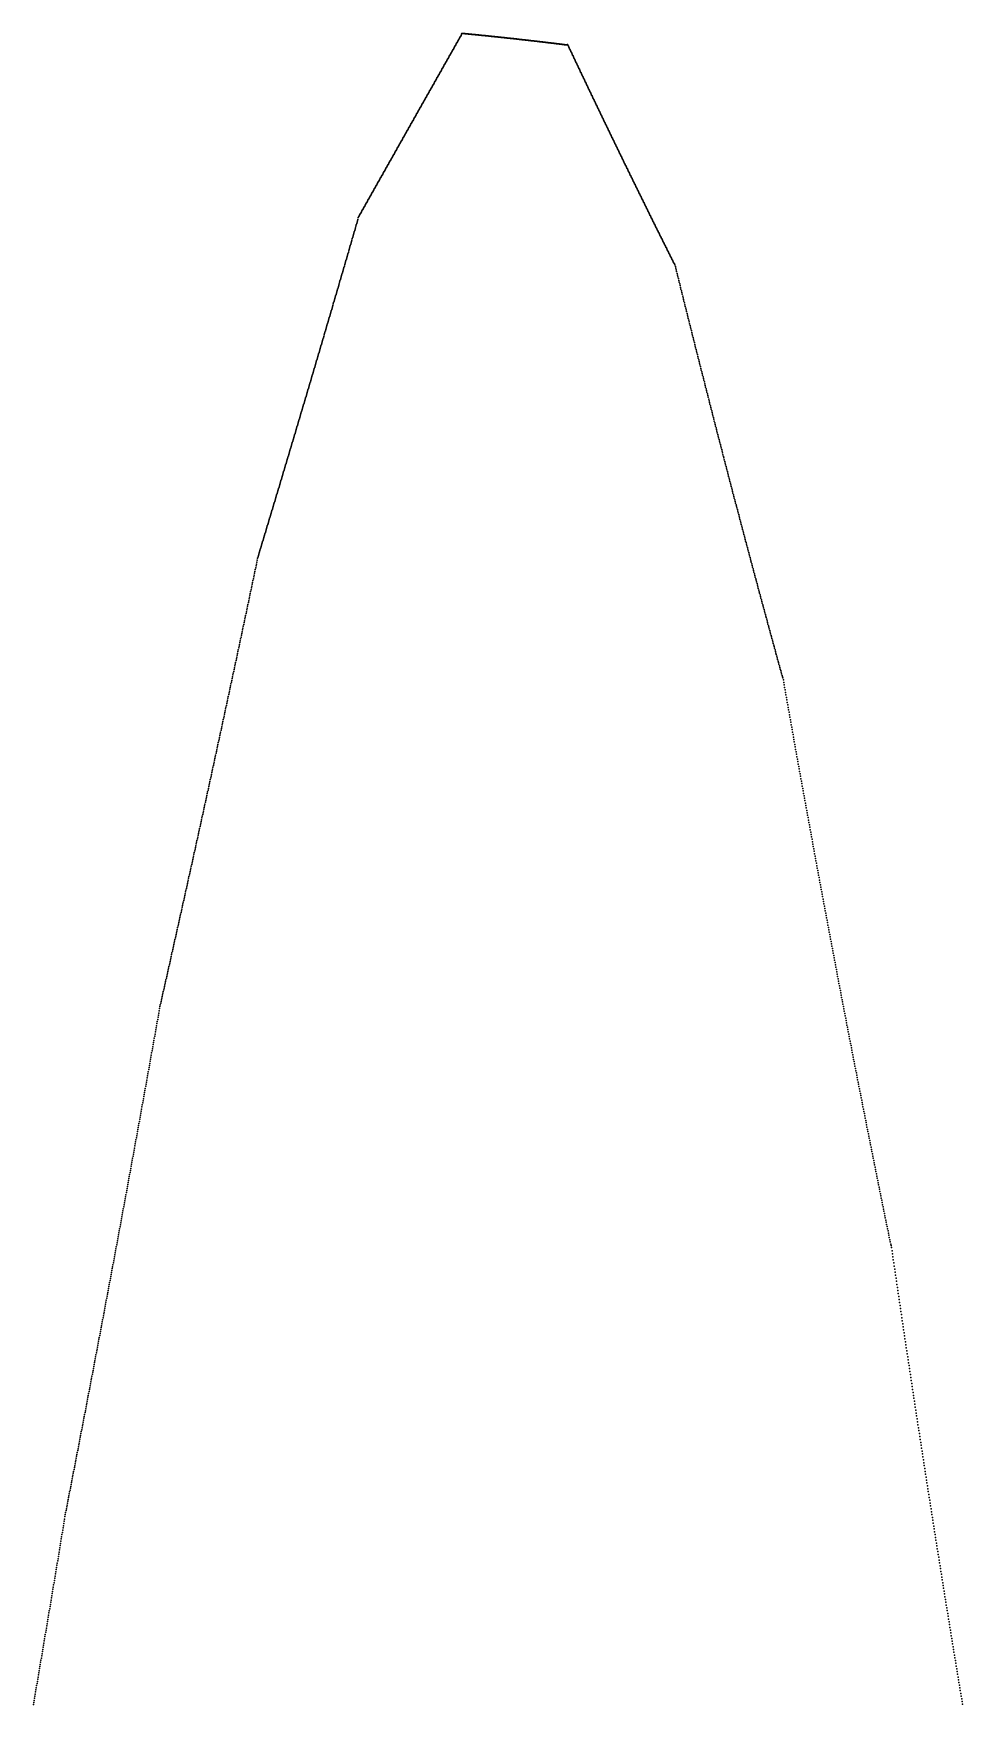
# Model space of a CAD drawing. Header units: metres. Extents: x 0 to 360, y 46 to 216.
# Drawn here: x 197.41 to 220.59, y 174.32 to 216.03 of the extents above; entities that cross this region are included whole.
import ezdxf

# ---------------------------------------------------------------- set-up
doc = ezdxf.new("R2010")
doc.units = ezdxf.units.M

msp = doc.modelspace()

# ---------------------------------------------------------------- linework, layer by layer
for p in [(207.891, 215.653), (207.901, 215.671), (207.911, 215.689), (207.922, 215.707), (207.932, 215.725), (207.942, 215.743), (207.952, 215.762), (207.963, 215.78), (207.973, 215.798), (207.983, 215.816), (207.993, 215.834), (208.004, 215.852), (208.014, 215.87), (208.024, 215.888), (208.034, 215.906), (208.044, 215.924), (208.055, 215.942), (208.065, 215.96), (208.075, 215.978), (208.085, 216.004), (208.096, 216.026), (208.106, 216.025), (208.116, 216.024), (208.126, 216.023), (208.137, 216.022), (208.147, 216.021), (208.157, 216.021), (208.167, 216.02), (208.178, 216.019), (208.188, 216.018), (208.198, 216.017), (208.208, 216.016), (208.219, 216.015), (208.229, 216.014), (208.239, 216.013), (208.249, 216.012), (208.26, 216.011), (208.27, 216.01), (208.28, 216.009), (208.29, 216.008), (208.301, 216.007), (208.311, 216.006), (208.321, 216.005), (208.331, 216.004), (208.342, 216.003), (208.352, 216.002), (208.362, 216.001), (208.373, 216), (208.383, 215.999), (208.393, 215.998), (208.403, 215.997), (208.414, 215.996), (208.424, 215.995), (208.434, 215.994), (208.444, 215.993), (208.455, 215.992), (208.465, 215.991), (208.475, 215.99), (208.486, 215.989), (208.496, 215.988), (208.506, 215.987), (208.516, 215.985), (208.527, 215.984), (208.537, 215.983), (208.547, 215.982), (208.558, 215.981), (208.568, 215.98), (208.578, 215.979), (208.588, 215.978), (208.599, 215.977), (208.609, 215.976), (208.619, 215.975), (208.63, 215.974), (208.64, 215.973), (208.65, 215.972), (208.66, 215.971), (208.671, 215.97), (208.681, 215.969), (208.691, 215.968), (208.702, 215.967), (208.712, 215.966), (208.722, 215.965), (208.733, 215.964), (208.743, 215.963), (208.753, 215.962), (208.763, 215.961), (208.774, 215.959), (208.784, 215.958), (208.794, 215.957), (208.805, 215.956), (208.815, 215.955), (208.825, 215.954), (208.836, 215.953), (208.846, 215.952), (208.856, 215.951), (208.867, 215.95), (208.877, 215.949), (208.887, 215.948), (208.898, 215.947), (208.908, 215.946), (208.918, 215.944), (208.929, 215.943), (208.939, 215.942), (208.949, 215.941), (208.96, 215.94), (208.97, 215.939), (208.98, 215.938), (208.991, 215.937), (209.001, 215.936), (209.011, 215.935), (209.022, 215.934), (209.032, 215.933), (209.042, 215.931), (209.053, 215.93), (209.063, 215.929), (209.073, 215.928), (209.084, 215.927), (209.094, 215.926), (209.104, 215.925), (209.115, 215.924), (209.125, 215.923), (209.135, 215.922), (209.146, 215.92), (209.156, 215.919), (209.166, 215.918), (209.177, 215.917), (209.187, 215.916), (209.197, 215.915), (209.208, 215.914), (209.218, 215.913), (209.228, 215.911), (209.239, 215.91), (209.249, 215.909), (209.26, 215.908), (209.27, 215.907), (209.28, 215.906), (209.291, 215.905), (209.301, 215.904), (209.311, 215.903), (209.322, 215.901), (209.332, 215.9), (209.342, 215.899), (209.353, 215.898), (209.363, 215.897), (209.374, 215.896), (209.384, 215.895), (209.394, 215.893), (209.405, 215.892), (209.415, 215.891), (209.425, 215.89), (209.436, 215.889), (209.446, 215.888), (209.457, 215.887), (209.467, 215.885), (209.477, 215.884), (209.488, 215.883), (209.498, 215.882), (209.509, 215.881), (209.519, 215.88), (209.529, 215.878), (209.54, 215.877), (209.55, 215.876), (209.56, 215.875), (209.571, 215.874), (209.581, 215.873), (209.592, 215.871), (209.602, 215.87), (209.612, 215.869), (209.623, 215.868), (209.633, 215.867), (209.644, 215.866), (209.654, 215.864), (209.664, 215.863), (209.675, 215.862), (209.685, 215.861), (209.696, 215.86), (209.706, 215.859), (209.716, 215.857), (209.727, 215.856), (209.737, 215.855), (209.748, 215.854), (209.758, 215.853), (209.768, 215.851), (209.779, 215.85), (209.789, 215.849), (209.8, 215.848), (209.81, 215.847), (209.821, 215.845), (209.831, 215.844), (209.841, 215.843), (209.852, 215.842), (209.862, 215.841), (209.873, 215.839), (209.883, 215.838), (209.893, 215.837), (209.904, 215.836), (209.914, 215.835), (209.925, 215.833), (209.935, 215.832), (209.946, 215.831), (209.956, 215.83), (209.966, 215.829), (209.977, 215.827), (209.987, 215.826), (209.998, 215.825), (210.008, 215.824), (210.019, 215.822), (210.029, 215.821), (210.04, 215.82), (210.05, 215.819), (210.06, 215.818), (210.071, 215.816), (210.081, 215.815), (210.092, 215.814), (210.102, 215.813), (210.113, 215.811), (210.123, 215.81), (210.134, 215.809), (210.144, 215.808), (210.154, 215.806), (210.165, 215.805), (210.175, 215.804), (210.186, 215.803), (210.196, 215.801), (210.207, 215.8), (210.217, 215.799), (210.228, 215.798), (210.238, 215.796), (210.248, 215.795), (210.259, 215.794), (210.269, 215.793), (210.28, 215.791), (210.29, 215.79), (210.301, 215.789), (210.311, 215.788), (210.322, 215.786), (210.332, 215.785), (210.343, 215.784), (210.353, 215.783), (210.364, 215.781), (210.374, 215.78), (210.385, 215.779), (210.395, 215.777), (210.405, 215.776), (210.416, 215.775), (210.426, 215.774), (210.437, 215.772), (210.447, 215.771), (210.458, 215.77), (210.468, 215.769), (210.479, 215.767), (210.489, 215.766), (210.5, 215.765), (210.51, 215.763), (210.521, 215.762), (210.531, 215.761), (210.542, 215.759), (210.552, 215.758), (210.563, 215.757), (210.573, 215.756), (210.584, 215.754), (210.594, 215.753), (210.605, 215.752), (210.615, 215.75), (210.626, 215.749), (210.636, 215.748), (210.647, 215.746), (210.657, 215.745), (210.668, 215.744), (210.678, 215.743), (210.689, 215.741), (210.699, 215.74), (210.71, 215.739), (210.72, 215.744), (210.731, 215.75), (210.741, 215.729), (210.752, 215.707), (210.762, 215.685), (210.773, 215.663), (207.656, 215.238), (207.667, 215.256), (207.677, 215.274), (207.687, 215.292), (207.697, 215.31), (207.707, 215.328), (207.718, 215.346), (207.728, 215.364), (207.738, 215.382), (207.748, 215.4), (207.758, 215.418), (207.769, 215.437), (207.779, 215.455), (207.789, 215.473), (207.799, 215.491), (207.809, 215.509), (207.82, 215.527), (207.83, 215.545), (207.84, 215.563), (207.85, 215.581), (207.86, 215.599), (207.871, 215.617), (207.881, 215.635), (210.783, 215.64), (210.794, 215.618), (210.804, 215.596), (210.815, 215.574), (210.825, 215.551), (210.836, 215.529), (210.846, 215.507), (210.857, 215.485), (210.867, 215.463), (210.878, 215.44), (210.888, 215.418), (210.899, 215.396), (210.909, 215.374), (210.92, 215.351), (210.93, 215.329), (210.941, 215.307), (210.952, 215.285), (210.962, 215.263), (210.973, 215.24), (207.422, 214.824), (207.432, 214.842), (207.443, 214.86), (207.453, 214.878), (207.463, 214.896), (207.473, 214.914), (207.483, 214.932), (207.493, 214.95), (207.504, 214.968), (207.514, 214.986), (207.524, 215.004), (207.534, 215.022), (207.544, 215.04), (207.554, 215.058), (207.565, 215.076), (207.575, 215.094), (207.585, 215.112), (207.595, 215.13), (207.605, 215.148), (207.616, 215.166), (207.626, 215.184), (207.636, 215.202), (207.646, 215.22), (210.983, 215.218), (210.994, 215.196), (211.004, 215.174), (211.015, 215.152), (211.025, 215.13), (211.036, 215.107), (211.046, 215.085), (211.057, 215.063), (211.067, 215.041), (211.078, 215.019), (211.088, 214.997), (211.099, 214.974), (211.11, 214.952), (211.12, 214.93), (211.131, 214.908), (211.141, 214.886), (211.152, 214.864), (211.162, 214.842), (211.173, 214.82), (207.178, 214.393), (207.189, 214.411), (207.199, 214.429), (207.209, 214.447), (207.219, 214.465), (207.229, 214.483), (207.239, 214.501), (207.249, 214.518), (207.26, 214.536), (207.27, 214.554), (207.28, 214.572), (207.29, 214.59), (207.3, 214.608), (207.31, 214.626), (207.321, 214.644), (207.331, 214.662), (207.341, 214.68), (207.351, 214.698), (207.361, 214.716), (207.371, 214.734), (207.382, 214.752), (207.392, 214.77), (207.402, 214.788), (207.412, 214.806), (211.183, 214.797), (211.194, 214.775), (211.204, 214.753), (211.215, 214.731), (211.226, 214.709), (211.236, 214.687), (211.247, 214.665), (211.257, 214.643), (211.268, 214.62), (211.278, 214.598), (211.289, 214.576), (211.299, 214.554), (211.31, 214.532), (211.321, 214.51), (211.331, 214.488), (211.342, 214.466), (211.352, 214.444), (211.363, 214.422), (211.373, 214.4), (206.945, 213.98), (206.956, 213.998), (206.966, 214.016), (206.976, 214.034), (206.986, 214.052), (206.996, 214.07), (207.006, 214.088), (207.016, 214.106), (207.026, 214.124), (207.037, 214.142), (207.047, 214.16), (207.057, 214.177), (207.067, 214.195), (207.077, 214.213), (207.087, 214.231), (207.097, 214.249), (207.107, 214.267), (207.118, 214.285), (207.128, 214.303), (207.138, 214.321), (207.148, 214.339), (207.158, 214.357), (207.168, 214.375), (211.384, 214.378), (211.395, 214.356), (211.405, 214.333), (211.416, 214.311), (211.426, 214.289), (211.437, 214.267), (211.447, 214.245), (211.458, 214.223), (211.469, 214.201), (211.479, 214.179), (211.49, 214.157), (211.5, 214.135), (211.511, 214.113), (211.521, 214.091), (211.532, 214.069), (211.543, 214.047), (211.553, 214.025), (211.564, 214.003), (211.574, 213.981), (206.713, 213.569), (206.723, 213.587), (206.733, 213.605), (206.743, 213.622), (206.753, 213.64), (206.764, 213.658), (206.774, 213.676), (206.784, 213.694), (206.794, 213.712), (206.804, 213.73), (206.814, 213.748), (206.824, 213.766), (206.834, 213.783), (206.844, 213.801), (206.854, 213.819), (206.865, 213.837), (206.875, 213.855), (206.885, 213.873), (206.895, 213.891), (206.905, 213.909), (206.915, 213.927), (206.925, 213.945), (206.935, 213.962), (211.585, 213.959), (211.596, 213.937), (211.606, 213.915), (211.617, 213.893), (211.627, 213.871), (211.638, 213.849), (211.648, 213.827), (211.659, 213.805), (211.67, 213.783), (211.68, 213.761), (211.691, 213.739), (211.701, 213.717), (211.712, 213.695), (211.723, 213.673), (211.733, 213.651), (211.744, 213.629), (211.754, 213.607), (211.765, 213.585), (211.776, 213.563), (206.471, 213.14), (206.481, 213.158), (206.491, 213.176), (206.501, 213.194), (206.511, 213.212), (206.522, 213.229), (206.532, 213.247), (206.542, 213.265), (206.552, 213.283), (206.562, 213.301), (206.572, 213.319), (206.582, 213.337), (206.592, 213.354), (206.602, 213.372), (206.612, 213.39), (206.622, 213.408), (206.632, 213.426), (206.642, 213.444), (206.653, 213.462), (206.663, 213.479), (206.673, 213.497), (206.683, 213.515), (206.693, 213.533), (206.703, 213.551), (211.786, 213.541), (211.797, 213.519), (211.807, 213.497), (211.818, 213.475), (211.829, 213.454), (211.839, 213.432), (211.85, 213.41), (211.861, 213.388), (211.871, 213.366), (211.882, 213.344), (211.892, 213.322), (211.903, 213.3), (211.914, 213.278), (211.924, 213.256), (211.935, 213.234), (211.945, 213.212), (211.956, 213.191), (211.967, 213.169), (211.977, 213.147), (206.24, 212.73), (206.25, 212.748), (206.26, 212.766), (206.27, 212.784), (206.28, 212.802), (206.29, 212.819), (206.3, 212.837), (206.31, 212.855), (206.32, 212.873), (206.33, 212.891), (206.34, 212.908), (206.351, 212.926), (206.361, 212.944), (206.371, 212.962), (206.381, 212.98), (206.391, 212.998), (206.401, 213.015), (206.411, 213.033), (206.421, 213.051), (206.431, 213.069), (206.441, 213.087), (206.451, 213.105), (206.461, 213.122), (211.988, 213.125), (211.999, 213.103), (212.009, 213.081), (212.02, 213.059), (212.03, 213.037), (212.041, 213.015), (212.052, 212.994), (212.062, 212.972), (212.073, 212.95), (212.084, 212.928), (212.094, 212.906), (212.105, 212.884), (212.116, 212.862), (212.126, 212.841), (212.137, 212.819), (212.147, 212.797), (212.158, 212.775), (212.169, 212.753), (212.179, 212.731), (206.009, 212.321), (206.019, 212.339), (206.029, 212.357), (206.039, 212.375), (206.049, 212.392), (206.059, 212.41), (206.07, 212.428), (206.08, 212.446), (206.09, 212.463), (206.1, 212.481), (206.11, 212.499), (206.12, 212.517), (206.13, 212.535), (206.14, 212.552), (206.15, 212.57), (206.16, 212.588), (206.17, 212.606), (206.18, 212.624), (206.19, 212.641), (206.2, 212.659), (206.21, 212.677), (206.22, 212.695), (206.23, 212.713), (212.19, 212.71), (212.201, 212.688), (212.211, 212.666), (212.222, 212.644), (212.233, 212.622), (212.243, 212.6), (212.254, 212.579), (212.264, 212.557), (212.275, 212.535), (212.286, 212.513), (212.296, 212.491), (212.307, 212.47), (212.318, 212.448), (212.328, 212.426), (212.339, 212.404), (212.35, 212.382), (212.36, 212.361), (212.371, 212.339), (212.382, 212.317), (205.769, 211.895), (205.779, 211.913), (205.789, 211.931), (205.799, 211.949), (205.809, 211.966), (205.819, 211.984), (205.829, 212.002), (205.839, 212.02), (205.849, 212.037), (205.859, 212.055), (205.869, 212.073), (205.879, 212.09), (205.889, 212.108), (205.899, 212.126), (205.909, 212.144), (205.919, 212.161), (205.929, 212.179), (205.939, 212.197), (205.949, 212.215), (205.959, 212.232), (205.969, 212.25), (205.979, 212.268), (205.989, 212.286), (205.999, 212.304), (212.392, 212.295), (212.403, 212.274), (212.414, 212.252), (212.424, 212.23), (212.435, 212.208), (212.446, 212.186), (212.456, 212.165), (212.467, 212.143), (212.478, 212.121), (212.488, 212.099), (212.499, 212.078), (212.51, 212.056), (212.52, 212.034), (212.531, 212.012), (212.542, 211.991), (212.552, 211.969), (212.563, 211.947), (212.574, 211.926), (212.584, 211.904), (205.53, 211.47), (205.54, 211.488), (205.55, 211.506), (205.56, 211.524), (205.57, 211.541), (205.58, 211.559), (205.59, 211.577), (205.6, 211.594), (205.61, 211.612), (205.62, 211.63), (205.63, 211.647), (205.64, 211.665), (205.65, 211.683), (205.66, 211.701), (205.67, 211.718), (205.68, 211.736), (205.69, 211.754), (205.7, 211.771), (205.71, 211.789), (205.719, 211.807), (205.729, 211.825), (205.739, 211.842), (205.749, 211.86), (205.759, 211.878), (212.595, 211.882), (212.606, 211.86), (212.616, 211.839), (212.627, 211.817), (212.638, 211.795), (212.648, 211.774), (212.659, 211.752), (212.67, 211.73), (212.681, 211.709), (212.691, 211.687), (212.702, 211.665), (212.713, 211.643), (212.723, 211.622), (212.734, 211.6), (212.745, 211.578), (212.755, 211.557), (212.766, 211.535), (212.777, 211.513), (212.787, 211.492), (205.411, 211.075), (205.421, 211.109), (205.431, 211.143), (205.44, 211.177), (205.45, 211.212), (205.46, 211.246), (205.47, 211.28), (205.48, 211.315), (205.49, 211.349), (205.5, 211.385), (205.51, 211.431), (205.52, 211.453), (212.798, 211.47), (212.809, 211.448), (212.82, 211.427), (212.83, 211.405), (212.841, 211.384), (212.852, 211.362), (212.862, 211.34), (212.873, 211.319), (212.884, 211.297), (212.894, 211.275), (212.905, 211.254), (212.916, 211.232), (212.927, 211.21), (212.937, 211.189), (212.948, 211.167), (212.959, 211.146), (212.969, 211.124), (212.98, 211.102), (212.991, 211.081), (213.002, 211.059), (205.291, 210.664), (205.301, 210.698), (205.311, 210.733), (205.321, 210.767), (205.331, 210.801), (205.341, 210.835), (205.351, 210.869), (205.361, 210.904), (205.371, 210.938), (205.381, 210.972), (205.391, 211.006), (205.401, 211.04), (213.012, 211.038), (213.023, 211.016), (213.034, 210.994), (213.044, 210.973), (213.055, 210.951), (213.066, 210.93), (213.077, 210.908), (213.087, 210.887), (213.098, 210.865), (213.109, 210.843), (213.119, 210.822), (213.13, 210.8), (213.141, 210.779), (213.152, 210.757), (213.162, 210.736), (213.173, 210.714), (213.184, 210.693), (213.195, 210.671), (213.205, 210.649), (205.162, 210.221), (205.172, 210.255), (205.182, 210.289), (205.192, 210.323), (205.202, 210.358), (205.212, 210.392), (205.222, 210.426), (205.232, 210.46), (205.242, 210.494), (205.252, 210.528), (205.262, 210.562), (205.271, 210.596), (205.281, 210.63), (213.216, 210.628), (213.227, 210.606), (213.238, 210.585), (213.248, 210.563), (213.259, 210.542), (213.27, 210.52), (213.28, 210.499), (213.291, 210.477), (213.302, 210.456), (213.313, 210.434), (213.323, 210.413), (213.334, 210.391), (213.345, 210.37), (213.356, 210.348), (213.366, 210.327), (213.377, 210.305), (213.388, 210.284), (213.399, 210.275), (213.409, 210.254), (205.043, 209.814), (205.053, 209.848), (205.063, 209.882), (205.073, 209.916), (205.083, 209.95), (205.093, 209.984), (205.103, 210.017), (205.113, 210.051), (205.123, 210.085), (205.133, 210.119), (205.142, 210.153), (205.152, 210.187), (213.42, 210.211), (213.431, 210.167), (213.442, 210.123), (213.452, 210.08), (213.463, 210.036), (213.474, 209.993), (213.485, 209.949), (213.495, 209.906), (213.506, 209.862), (213.517, 209.819), (204.925, 209.408), (204.935, 209.442), (204.944, 209.475), (204.954, 209.509), (204.964, 209.543), (204.974, 209.577), (204.984, 209.611), (204.994, 209.645), (205.004, 209.678), (205.014, 209.712), (205.024, 209.746), (205.033, 209.78), (213.528, 209.775), (213.538, 209.732), (213.549, 209.688), (213.56, 209.645), (213.571, 209.602), (213.582, 209.558), (213.592, 209.515), (213.603, 209.472), (213.614, 209.428), (213.625, 209.385), (204.796, 208.969), (204.806, 209.003), (204.816, 209.037), (204.826, 209.07), (204.836, 209.104), (204.846, 209.138), (204.855, 209.172), (204.865, 209.205), (204.875, 209.239), (204.885, 209.273), (204.895, 209.307), (204.905, 209.34), (204.915, 209.374), (213.635, 209.342), (213.646, 209.298), (213.657, 209.255), (213.668, 209.212), (213.678, 209.169), (213.689, 209.126), (213.7, 209.082), (213.711, 209.039), (213.722, 208.996), (204.678, 208.566), (204.688, 208.6), (204.697, 208.633), (204.707, 208.667), (204.717, 208.7), (204.727, 208.734), (204.737, 208.768), (204.747, 208.801), (204.757, 208.835), (204.766, 208.868), (204.776, 208.902), (204.786, 208.936), (213.732, 208.953), (213.743, 208.91), (213.754, 208.867), (213.765, 208.824), (213.775, 208.781), (213.786, 208.738), (213.797, 208.694), (213.808, 208.651), (213.819, 208.608), (213.829, 208.565), (204.559, 208.164), (204.569, 208.198), (204.579, 208.231), (204.589, 208.265), (204.599, 208.298), (204.609, 208.331), (204.619, 208.365), (204.628, 208.398), (204.638, 208.432), (204.648, 208.465), (204.658, 208.499), (204.668, 208.533), (213.84, 208.522), (213.851, 208.48), (213.862, 208.437), (213.873, 208.394), (213.883, 208.351), (213.894, 208.308), (213.905, 208.265), (213.916, 208.222), (213.926, 208.179), (213.937, 208.136), (204.431, 207.73), (204.441, 207.764), (204.451, 207.797), (204.461, 207.83), (204.471, 207.864), (204.481, 207.897), (204.491, 207.93), (204.5, 207.964), (204.51, 207.997), (204.52, 208.03), (204.53, 208.064), (204.54, 208.097), (204.55, 208.131), (213.948, 208.094), (213.959, 208.051), (213.97, 208.008), (213.98, 207.965), (213.991, 207.923), (214.002, 207.88), (214.013, 207.837), (214.024, 207.794), (214.034, 207.752), (204.314, 207.331), (204.323, 207.364), (204.333, 207.397), (204.343, 207.431), (204.353, 207.464), (204.363, 207.497), (204.372, 207.53), (204.382, 207.564), (204.392, 207.597), (204.402, 207.63), (204.412, 207.664), (204.422, 207.697), (214.045, 207.709), (214.056, 207.666), (214.067, 207.624), (214.078, 207.581), (214.089, 207.539), (214.099, 207.496), (214.11, 207.453), (214.121, 207.411), (214.132, 207.368), (214.143, 207.326), (204.186, 206.9), (204.196, 206.933), (204.206, 206.966), (204.215, 206.999), (204.225, 207.033), (204.235, 207.066), (204.245, 207.099), (204.255, 207.132), (204.264, 207.165), (204.274, 207.198), (204.284, 207.231), (204.294, 207.265), (204.304, 207.298), (214.153, 207.283), (214.164, 207.241), (214.175, 207.198), (214.186, 207.156), (214.197, 207.113), (214.207, 207.071), (214.218, 207.029), (214.229, 206.986), (214.24, 206.944), (214.251, 206.901), (204.059, 206.471), (204.068, 206.504), (204.078, 206.537), (204.088, 206.57), (204.098, 206.603), (204.108, 206.636), (204.117, 206.669), (204.127, 206.702), (204.137, 206.735), (204.147, 206.768), (204.157, 206.801), (204.166, 206.834), (204.176, 206.867), (214.262, 206.859), (214.272, 206.817), (214.283, 206.774), (214.294, 206.732), (214.305, 206.69), (214.316, 206.648), (214.327, 206.605), (214.337, 206.563), (214.348, 206.521), (214.359, 206.479), (203.941, 206.076), (203.951, 206.109), (203.961, 206.141), (203.971, 206.174), (203.98, 206.207), (203.99, 206.24), (204, 206.273), (204.01, 206.306), (204.019, 206.339), (204.029, 206.372), (204.039, 206.405), (204.049, 206.438), (214.37, 206.436), (214.381, 206.394), (214.391, 206.352), (214.402, 206.31), (214.413, 206.268), (214.424, 206.226), (214.435, 206.184), (214.446, 206.142), (214.457, 206.099), (214.467, 206.057), (203.814, 205.649), (203.824, 205.682), (203.834, 205.715), (203.843, 205.747), (203.853, 205.78), (203.863, 205.813), (203.873, 205.846), (203.883, 205.879), (203.892, 205.911), (203.902, 205.944), (203.912, 205.977), (203.922, 206.01), (203.931, 206.043), (214.478, 206.015), (214.489, 205.973), (214.5, 205.931), (214.511, 205.889), (214.522, 205.847), (214.532, 205.805), (214.543, 205.763), (214.554, 205.722), (214.565, 205.68), (214.576, 205.638), (203.687, 205.224), (203.697, 205.257), (203.707, 205.29), (203.717, 205.322), (203.726, 205.355), (203.736, 205.388), (203.746, 205.42), (203.756, 205.453), (203.765, 205.486), (203.775, 205.518), (203.785, 205.551), (203.795, 205.584), (203.804, 205.616), (214.587, 205.596), (214.597, 205.554), (214.608, 205.512), (214.619, 205.47), (214.63, 205.429), (214.641, 205.387), (214.652, 205.345), (214.663, 205.303), (214.673, 205.261), (214.684, 205.22), (203.561, 204.801), (203.57, 204.833), (203.58, 204.866), (203.59, 204.898), (203.6, 204.931), (203.609, 204.964), (203.619, 204.996), (203.629, 205.029), (203.639, 205.061), (203.648, 205.094), (203.658, 205.126), (203.668, 205.159), (203.678, 205.192), (214.695, 205.178), (214.706, 205.136), (214.717, 205.095), (214.728, 205.053), (214.739, 205.011), (214.749, 204.97), (214.76, 204.928), (214.771, 204.886), (214.782, 204.845), (214.793, 204.803), (203.444, 204.411), (203.454, 204.444), (203.463, 204.476), (203.473, 204.509), (203.483, 204.541), (203.493, 204.573), (203.502, 204.606), (203.512, 204.638), (203.522, 204.671), (203.532, 204.703), (203.541, 204.736), (203.551, 204.768), (214.804, 204.762), (214.815, 204.72), (214.826, 204.678), (214.836, 204.637), (214.847, 204.595), (214.858, 204.554), (214.869, 204.512), (214.88, 204.471), (214.891, 204.43), (214.902, 204.388), (203.318, 203.991), (203.327, 204.023), (203.337, 204.055), (203.347, 204.088), (203.357, 204.12), (203.366, 204.152), (203.376, 204.185), (203.386, 204.217), (203.395, 204.249), (203.405, 204.282), (203.415, 204.314), (203.425, 204.347), (203.434, 204.379), (214.913, 204.347), (214.923, 204.305), (214.934, 204.264), (214.945, 204.223), (214.956, 204.181), (214.967, 204.14), (214.978, 204.099), (214.989, 204.057), (215, 204.016), (215.01, 203.975), (203.192, 203.572), (203.201, 203.604), (203.211, 203.636), (203.221, 203.668), (203.23, 203.701), (203.24, 203.733), (203.25, 203.765), (203.26, 203.797), (203.269, 203.829), (203.279, 203.862), (203.289, 203.894), (203.298, 203.926), (203.308, 203.959), (215.021, 203.933), (215.032, 203.892), (215.043, 203.851), (215.054, 203.81), (215.065, 203.769), (215.076, 203.727), (215.087, 203.686), (215.098, 203.645), (215.108, 203.604), (215.119, 203.563), (203.066, 203.154), (203.076, 203.186), (203.085, 203.218), (203.095, 203.25), (203.105, 203.283), (203.114, 203.315), (203.124, 203.347), (203.134, 203.379), (203.143, 203.411), (203.153, 203.443), (203.163, 203.475), (203.172, 203.507), (203.182, 203.54), (215.13, 203.522), (215.141, 203.481), (215.152, 203.439), (215.163, 203.398), (215.174, 203.357), (215.185, 203.316), (215.196, 203.275), (215.206, 203.234), (215.217, 203.193), (215.228, 203.152), (202.96, 202.735), (202.969, 202.781), (202.979, 202.827), (202.989, 202.879), (202.998, 202.93), (203.008, 202.962), (203.018, 202.994), (203.027, 203.026), (203.037, 203.058), (203.047, 203.09), (203.056, 203.122), (215.239, 203.111), (215.25, 203.07), (215.261, 203.03), (215.272, 202.989), (215.283, 202.948), (215.294, 202.907), (215.305, 202.866), (215.315, 202.825), (215.326, 202.784), (215.337, 202.743), (202.873, 202.322), (202.882, 202.368), (202.892, 202.414), (202.902, 202.46), (202.911, 202.505), (202.921, 202.551), (202.931, 202.597), (202.94, 202.643), (202.95, 202.689), (215.348, 202.703), (215.359, 202.662), (215.37, 202.621), (215.381, 202.58), (215.392, 202.54), (215.403, 202.499), (215.414, 202.458), (215.425, 202.417), (215.436, 202.377), (215.446, 202.336), (215.457, 202.295), (202.786, 201.911), (202.795, 201.957), (202.805, 202.003), (202.815, 202.048), (202.824, 202.094), (202.834, 202.139), (202.844, 202.185), (202.853, 202.231), (202.863, 202.277), (215.468, 202.255), (215.479, 202.214), (215.49, 202.174), (215.501, 202.133), (215.512, 202.092), (215.523, 202.052), (215.534, 202.011), (215.545, 201.971), (215.556, 201.93), (215.567, 201.89), (202.699, 201.502), (202.709, 201.547), (202.718, 201.593), (202.728, 201.638), (202.738, 201.684), (202.747, 201.729), (202.757, 201.775), (202.767, 201.82), (202.776, 201.866), (215.578, 201.849), (215.588, 201.809), (215.599, 201.768), (215.61, 201.728), (215.621, 201.687), (215.632, 201.647), (215.643, 201.606), (215.654, 201.566), (215.665, 201.526), (215.676, 201.485), (202.603, 201.049), (202.612, 201.094), (202.622, 201.139), (202.632, 201.184), (202.641, 201.23), (202.651, 201.275), (202.661, 201.32), (202.67, 201.366), (202.68, 201.411), (202.689, 201.456), (215.687, 201.445), (215.698, 201.405), (215.709, 201.364), (215.72, 201.324), (215.731, 201.284), (215.742, 201.243), (215.752, 201.203), (215.763, 201.163), (215.774, 201.123), (215.785, 201.083), (202.516, 200.642), (202.526, 200.687), (202.536, 200.733), (202.545, 200.778), (202.555, 200.823), (202.564, 200.868), (202.574, 200.913), (202.584, 200.958), (202.593, 201.003), (215.796, 201.042), (215.807, 201.002), (215.818, 200.962), (215.829, 200.922), (215.84, 200.882), (215.851, 200.842), (215.862, 200.801), (215.873, 200.761), (215.884, 200.721), (215.895, 200.681), (215.906, 200.641), (202.43, 200.238), (202.439, 200.283), (202.449, 200.327), (202.459, 200.372), (202.468, 200.417), (202.478, 200.462), (202.487, 200.507), (202.497, 200.552), (202.507, 200.597), (215.917, 200.601), (215.928, 200.561), (215.939, 200.521), (215.95, 200.481), (215.961, 200.441), (215.971, 200.401), (215.982, 200.361), (215.993, 200.321), (216.004, 200.281), (216.015, 200.241), (202.344, 199.834), (202.353, 199.879), (202.363, 199.924), (202.372, 199.969), (202.382, 200.013), (202.391, 200.058), (202.401, 200.103), (202.411, 200.148), (202.42, 200.193), (216.026, 200.202), (216.037, 200.162), (216.048, 200.122), (216.059, 200.082), (216.07, 200.042), (216.081, 200.002), (216.092, 199.966), (216.103, 199.945), (216.114, 199.889), (216.125, 199.827), (202.248, 199.388), (202.257, 199.433), (202.267, 199.477), (202.276, 199.522), (202.286, 199.566), (202.296, 199.611), (202.305, 199.656), (202.315, 199.7), (202.324, 199.745), (202.334, 199.79), (216.136, 199.765), (216.147, 199.702), (216.158, 199.64), (216.169, 199.578), (216.18, 199.516), (216.191, 199.454), (216.202, 199.391), (202.162, 198.988), (202.171, 199.032), (202.181, 199.077), (202.19, 199.121), (202.2, 199.166), (202.209, 199.21), (202.219, 199.255), (202.229, 199.299), (202.238, 199.344), (216.213, 199.329), (216.224, 199.267), (216.235, 199.205), (216.246, 199.143), (216.257, 199.082), (216.268, 199.02), (216.279, 198.958), (202.066, 198.545), (202.076, 198.589), (202.085, 198.634), (202.095, 198.678), (202.104, 198.722), (202.114, 198.766), (202.123, 198.811), (202.133, 198.855), (202.142, 198.899), (202.152, 198.944), (216.29, 198.896), (216.301, 198.834), (216.312, 198.773), (216.323, 198.711), (216.334, 198.649), (216.345, 198.588), (201.98, 198.148), (201.99, 198.192), (201.999, 198.236), (202.009, 198.28), (202.018, 198.324), (202.028, 198.368), (202.037, 198.413), (202.047, 198.457), (202.056, 198.501), (216.356, 198.526), (216.366, 198.464), (216.377, 198.403), (216.388, 198.341), (216.399, 198.28), (216.41, 198.219), (216.421, 198.157), (201.885, 197.709), (201.894, 197.753), (201.904, 197.796), (201.913, 197.84), (201.923, 197.884), (201.932, 197.928), (201.942, 197.972), (201.951, 198.016), (201.961, 198.06), (201.97, 198.104), (216.432, 198.096), (216.443, 198.035), (216.454, 197.973), (216.465, 197.912), (216.476, 197.851), (216.487, 197.79), (216.498, 197.729), (201.799, 197.315), (201.808, 197.358), (201.818, 197.402), (201.827, 197.446), (201.837, 197.49), (201.846, 197.533), (201.856, 197.577), (201.866, 197.621), (201.875, 197.665), (216.509, 197.668), (216.52, 197.606), (216.531, 197.545), (216.542, 197.485), (216.553, 197.424), (216.564, 197.363), (216.575, 197.302), (201.704, 196.879), (201.713, 196.922), (201.723, 196.966), (201.732, 197.009), (201.742, 197.053), (201.751, 197.097), (201.761, 197.14), (201.77, 197.184), (201.78, 197.227), (201.789, 197.271), (216.586, 197.241), (216.597, 197.18), (216.608, 197.119), (216.619, 197.059), (216.63, 196.998), (216.641, 196.937), (216.652, 196.877), (201.618, 196.488), (201.628, 196.531), (201.637, 196.575), (201.647, 196.618), (201.656, 196.661), (201.666, 196.705), (201.675, 196.748), (201.685, 196.792), (201.694, 196.835), (216.663, 196.816), (216.674, 196.756), (216.685, 196.695), (216.696, 196.635), (216.707, 196.574), (216.719, 196.514), (201.523, 196.055), (201.533, 196.098), (201.542, 196.142), (201.552, 196.185), (201.561, 196.228), (201.571, 196.271), (201.58, 196.315), (201.59, 196.358), (201.599, 196.401), (201.609, 196.444), (216.73, 196.453), (216.741, 196.393), (216.752, 196.333), (216.763, 196.273), (216.774, 196.212), (216.785, 196.152), (216.796, 196.092), (201.428, 195.624), (201.438, 195.667), (201.447, 195.71), (201.457, 195.753), (201.466, 195.796), (201.476, 195.84), (201.485, 195.883), (201.495, 195.926), (201.504, 195.969), (201.514, 196.012), (216.807, 196.032), (216.818, 195.972), (216.829, 195.912), (216.84, 195.852), (216.851, 195.792), (216.862, 195.732), (216.873, 195.672), (201.343, 195.238), (201.353, 195.281), (201.362, 195.324), (201.372, 195.367), (201.381, 195.409), (201.39, 195.452), (201.4, 195.495), (201.409, 195.538), (201.419, 195.581), (216.884, 195.612), (216.895, 195.552), (216.906, 195.492), (216.917, 195.433), (216.928, 195.373), (216.939, 195.313), (216.95, 195.254), (201.249, 194.81), (201.258, 194.853), (201.267, 194.896), (201.277, 194.938), (201.286, 194.981), (201.296, 195.024), (201.305, 195.067), (201.315, 195.109), (201.324, 195.152), (201.334, 195.195), (216.961, 195.194), (216.972, 195.134), (216.983, 195.075), (216.994, 195.015), (217.005, 194.956), (217.016, 194.896), (217.027, 194.837), (201.154, 194.384), (201.163, 194.427), (201.173, 194.469), (201.182, 194.512), (201.192, 194.555), (201.201, 194.597), (201.211, 194.64), (201.22, 194.682), (201.23, 194.725), (201.239, 194.768), (217.038, 194.778), (217.049, 194.718), (217.06, 194.659), (217.071, 194.6), (217.082, 194.54), (217.093, 194.481), (217.104, 194.422), (201.06, 193.96), (201.069, 194.003), (201.078, 194.045), (201.088, 194.087), (201.097, 194.13), (201.107, 194.172), (201.116, 194.215), (201.126, 194.257), (201.135, 194.299), (201.145, 194.342), (217.116, 194.363), (217.127, 194.304), (217.138, 194.245), (217.149, 194.186), (217.16, 194.127), (217.171, 194.068), (217.182, 194.009), (200.965, 193.538), (200.975, 193.58), (200.984, 193.622), (200.994, 193.664), (201.003, 193.707), (201.012, 193.749), (201.022, 193.791), (201.031, 193.833), (201.041, 193.876), (201.05, 193.918), (217.193, 193.95), (217.204, 193.891), (217.215, 193.832), (217.226, 193.773), (217.237, 193.714), (217.248, 193.656), (217.259, 193.597), (217.27, 193.538), (200.881, 193.159), (200.89, 193.201), (200.899, 193.243), (200.909, 193.285), (200.918, 193.327), (200.928, 193.369), (200.937, 193.411), (200.947, 193.454), (200.956, 193.496), (217.281, 193.48), (217.292, 193.421), (217.303, 193.363), (217.314, 193.304), (217.325, 193.246), (217.337, 193.187), (217.348, 193.129), (200.787, 192.74), (200.796, 192.782), (200.805, 192.824), (200.815, 192.865), (200.824, 192.907), (200.834, 192.949), (200.843, 192.991), (200.852, 193.033), (200.862, 193.075), (200.871, 193.117), (217.359, 193.07), (217.37, 193.012), (217.381, 192.954), (217.392, 192.895), (217.403, 192.837), (217.414, 192.779), (217.425, 192.721), (200.693, 192.322), (200.702, 192.364), (200.711, 192.406), (200.721, 192.447), (200.73, 192.489), (200.74, 192.531), (200.749, 192.573), (200.758, 192.614), (200.768, 192.656), (200.777, 192.698), (217.436, 192.662), (217.447, 192.604), (217.458, 192.546), (217.469, 192.488), (217.48, 192.43), (217.491, 192.372), (217.502, 192.314), (200.599, 191.906), (200.608, 191.948), (200.618, 191.989), (200.627, 192.031), (200.636, 192.073), (200.646, 192.114), (200.655, 192.156), (200.664, 192.197), (200.674, 192.239), (200.683, 192.281), (217.514, 192.256), (217.525, 192.198), (217.536, 192.141), (217.547, 192.083), (217.558, 192.025), (217.569, 191.967), (217.58, 191.909), (200.514, 191.47), (200.524, 191.523), (200.533, 191.576), (200.543, 191.629), (200.552, 191.693), (200.561, 191.74), (200.571, 191.782), (200.58, 191.823), (200.589, 191.865), (217.591, 191.852), (217.602, 191.794), (217.613, 191.736), (217.624, 191.679), (217.635, 191.621), (217.646, 191.564), (217.658, 191.506), (200.44, 191.05), (200.449, 191.103), (200.458, 191.155), (200.468, 191.208), (200.477, 191.26), (200.486, 191.313), (200.496, 191.365), (200.505, 191.418), (217.669, 191.449), (217.68, 191.391), (217.691, 191.334), (217.702, 191.277), (217.713, 191.219), (217.724, 191.162), (217.735, 191.105), (217.746, 191.048), (200.365, 190.632), (200.374, 190.684), (200.383, 190.736), (200.393, 190.788), (200.402, 190.841), (200.412, 190.893), (200.421, 190.945), (200.43, 190.998), (217.757, 190.99), (217.768, 190.933), (217.779, 190.876), (217.791, 190.819), (217.802, 190.762), (217.813, 190.705), (217.824, 190.648), (200.29, 190.215), (200.299, 190.267), (200.309, 190.319), (200.318, 190.371), (200.327, 190.423), (200.337, 190.475), (200.346, 190.527), (200.355, 190.579), (217.835, 190.591), (217.846, 190.534), (217.857, 190.477), (217.868, 190.42), (217.879, 190.363), (217.89, 190.307), (217.901, 190.25), (200.215, 189.8), (200.225, 189.852), (200.234, 189.903), (200.243, 189.955), (200.253, 190.007), (200.262, 190.059), (200.271, 190.111), (200.281, 190.163), (217.913, 190.193), (217.924, 190.136), (217.935, 190.08), (217.946, 190.023), (217.957, 189.966), (217.968, 189.91), (217.979, 189.853), (217.99, 189.797), (200.141, 189.387), (200.15, 189.438), (200.159, 189.49), (200.169, 189.541), (200.178, 189.593), (200.187, 189.645), (200.197, 189.696), (200.206, 189.748), (218.001, 189.74), (218.012, 189.684), (218.024, 189.627), (218.035, 189.571), (218.046, 189.515), (218.057, 189.458), (218.068, 189.402), (200.066, 188.975), (200.076, 189.026), (200.085, 189.078), (200.094, 189.129), (200.104, 189.18), (200.113, 189.232), (200.122, 189.283), (200.131, 189.335), (218.079, 189.346), (218.09, 189.29), (218.101, 189.233), (218.112, 189.177), (218.124, 189.121), (218.135, 189.065), (218.146, 189.009), (218.157, 188.953), (199.992, 188.565), (200.001, 188.616), (200.01, 188.667), (200.02, 188.718), (200.029, 188.77), (200.038, 188.821), (200.048, 188.872), (200.057, 188.923), (218.168, 188.897), (218.179, 188.841), (218.19, 188.785), (218.201, 188.729), (218.212, 188.673), (218.224, 188.617), (218.235, 188.561), (199.917, 188.157), (199.927, 188.207), (199.936, 188.258), (199.945, 188.309), (199.955, 188.36), (199.964, 188.412), (199.973, 188.463), (199.983, 188.514), (218.246, 188.506), (218.257, 188.45), (218.268, 188.394), (218.279, 188.339), (218.29, 188.283), (218.301, 188.227), (218.313, 188.172), (218.324, 188.116), (199.834, 187.699), (199.843, 187.75), (199.852, 187.801), (199.862, 187.851), (199.871, 187.902), (199.88, 187.953), (199.89, 188.004), (199.899, 188.055), (199.908, 188.106), (218.335, 188.061), (218.346, 188.005), (218.357, 187.95), (218.368, 187.894), (218.379, 187.839), (218.39, 187.783), (218.402, 187.728), (199.76, 187.294), (199.769, 187.345), (199.778, 187.395), (199.787, 187.446), (199.797, 187.497), (199.806, 187.547), (199.815, 187.598), (199.825, 187.648), (218.413, 187.673), (218.424, 187.617), (218.435, 187.562), (218.446, 187.507), (218.457, 187.452), (218.468, 187.397), (218.479, 187.341), (218.491, 187.286), (199.686, 186.891), (199.695, 186.941), (199.704, 186.992), (199.713, 187.042), (199.723, 187.093), (199.732, 187.143), (199.741, 187.193), (199.75, 187.244), (218.502, 187.231), (218.513, 187.176), (218.524, 187.121), (218.535, 187.066), (218.546, 187.011), (218.557, 186.956), (218.569, 186.902), (199.611, 186.49), (199.621, 186.54), (199.63, 186.59), (199.639, 186.64), (199.648, 186.69), (199.658, 186.74), (199.667, 186.791), (199.676, 186.841), (218.58, 186.847), (218.591, 186.792), (218.602, 186.737), (218.613, 186.682), (218.624, 186.628), (218.635, 186.573), (218.647, 186.518), (218.658, 186.464), (199.528, 186.04), (199.537, 186.09), (199.547, 186.14), (199.556, 186.189), (199.565, 186.239), (199.574, 186.289), (199.584, 186.339), (199.593, 186.389), (199.602, 186.439), (218.669, 186.409), (218.68, 186.354), (218.691, 186.3), (218.702, 186.245), (218.713, 186.191), (218.725, 186.137), (218.736, 186.082), (218.747, 186.028), (199.454, 185.642), (199.464, 185.691), (199.473, 185.741), (199.482, 185.791), (199.491, 185.84), (199.5, 185.89), (199.51, 185.94), (199.519, 185.99), (218.758, 185.973), (218.769, 185.919), (218.78, 185.865), (218.792, 185.811), (218.803, 185.777), (218.814, 185.72), (218.825, 185.644), (199.371, 185.196), (199.38, 185.245), (199.39, 185.295), (199.399, 185.344), (199.408, 185.394), (199.417, 185.443), (199.427, 185.493), (199.436, 185.542), (199.445, 185.592), (218.836, 185.567), (218.847, 185.49), (218.858, 185.414), (218.87, 185.338), (218.881, 185.261), (199.297, 184.801), (199.307, 184.85), (199.316, 184.899), (199.325, 184.949), (199.334, 184.998), (199.344, 185.047), (199.353, 185.097), (199.362, 185.146), (218.892, 185.185), (218.903, 185.109), (218.914, 185.033), (218.925, 184.956), (218.937, 184.88), (218.948, 184.804), (199.224, 184.408), (199.233, 184.457), (199.242, 184.506), (199.251, 184.555), (199.261, 184.604), (199.27, 184.653), (199.279, 184.702), (199.288, 184.752), (218.959, 184.728), (218.97, 184.653), (218.981, 184.577), (218.992, 184.501), (219.004, 184.425), (199.141, 183.967), (199.15, 184.016), (199.159, 184.065), (199.169, 184.114), (199.178, 184.163), (199.187, 184.212), (199.196, 184.261), (199.205, 184.31), (199.215, 184.359), (219.015, 184.35), (219.026, 184.274), (219.037, 184.199), (219.048, 184.123), (219.059, 184.048), (219.071, 183.972), (199.058, 183.529), (199.067, 183.577), (199.077, 183.626), (199.086, 183.675), (199.095, 183.723), (199.104, 183.772), (199.113, 183.821), (199.123, 183.87), (199.132, 183.918), (219.082, 183.897), (219.093, 183.822), (219.104, 183.747), (219.115, 183.672), (219.126, 183.597), (198.985, 183.141), (198.994, 183.189), (199.003, 183.237), (199.012, 183.286), (199.022, 183.334), (199.031, 183.383), (199.04, 183.432), (199.049, 183.48), (219.138, 183.522), (219.149, 183.447), (219.16, 183.372), (219.171, 183.297), (219.182, 183.222), (219.194, 183.148), (198.902, 182.706), (198.911, 182.754), (198.921, 182.802), (198.93, 182.851), (198.939, 182.899), (198.948, 182.947), (198.957, 182.995), (198.966, 183.044), (198.976, 183.092), (219.205, 183.073), (219.216, 182.998), (219.227, 182.924), (219.238, 182.849), (219.249, 182.775), (219.261, 182.701), (198.829, 182.321), (198.838, 182.369), (198.847, 182.417), (198.856, 182.465), (198.866, 182.513), (198.875, 182.561), (198.884, 182.609), (198.893, 182.658), (219.272, 182.626), (219.283, 182.552), (219.294, 182.478), (219.305, 182.404), (219.317, 182.33), (198.747, 181.89), (198.756, 181.938), (198.765, 181.985), (198.774, 182.033), (198.783, 182.081), (198.792, 182.129), (198.802, 182.177), (198.811, 182.225), (198.82, 182.273), (219.328, 182.256), (219.339, 182.182), (219.35, 182.108), (219.361, 182.034), (219.373, 181.961), (219.384, 181.887), (198.664, 181.461), (198.673, 181.508), (198.683, 181.556), (198.692, 181.603), (198.701, 181.651), (198.71, 181.699), (198.719, 181.746), (198.728, 181.794), (198.737, 181.842), (219.395, 181.813), (219.406, 181.74), (219.417, 181.666), (219.429, 181.593), (219.44, 181.519), (219.451, 181.446), (198.582, 181.033), (198.591, 181.081), (198.6, 181.128), (198.61, 181.175), (198.619, 181.223), (198.628, 181.27), (198.637, 181.318), (198.646, 181.365), (198.655, 181.413), (219.462, 181.373), (219.473, 181.3), (219.484, 181.226), (219.496, 181.153), (219.507, 181.08), (198.5, 180.608), (198.509, 180.655), (198.518, 180.702), (198.527, 180.749), (198.537, 180.797), (198.546, 180.844), (198.555, 180.891), (198.564, 180.938), (198.573, 180.986), (219.518, 181.007), (219.529, 180.934), (219.54, 180.861), (219.552, 180.789), (219.563, 180.716), (219.574, 180.643), (198.427, 180.231), (198.436, 180.278), (198.445, 180.325), (198.455, 180.372), (198.464, 180.419), (198.473, 180.466), (198.482, 180.513), (198.491, 180.561), (219.585, 180.57), (219.597, 180.498), (219.608, 180.425), (219.619, 180.353), (219.63, 180.28), (219.641, 180.208), (198.345, 179.809), (198.354, 179.856), (198.363, 179.903), (198.373, 179.95), (198.382, 179.997), (198.391, 180.043), (198.4, 180.09), (198.409, 180.137), (198.418, 180.184), (219.653, 180.136), (219.664, 180.063), (219.675, 179.991), (219.686, 179.919), (219.697, 179.847), (219.709, 179.775), (198.263, 179.389), (198.273, 179.436), (198.282, 179.482), (198.291, 179.529), (198.3, 179.576), (198.309, 179.622), (198.318, 179.669), (198.327, 179.716), (198.336, 179.762), (219.72, 179.703), (219.731, 179.631), (219.742, 179.559), (219.753, 179.487), (219.765, 179.416), (198.182, 178.946), (198.191, 179.012), (198.2, 179.064), (198.209, 179.11), (198.218, 179.157), (198.227, 179.203), (198.236, 179.25), (198.245, 179.296), (198.254, 179.343), (219.776, 179.344), (219.787, 179.272), (219.798, 179.201), (219.81, 179.129), (219.821, 179.058), (219.832, 178.986), (198.118, 178.559), (198.127, 178.614), (198.136, 178.669), (198.145, 178.724), (198.155, 178.779), (198.164, 178.835), (198.173, 178.89), (219.843, 178.915), (219.854, 178.844), (219.866, 178.772), (219.877, 178.701), (219.888, 178.63), (219.899, 178.559), (198.046, 178.121), (198.055, 178.176), (198.064, 178.23), (198.073, 178.285), (198.082, 178.34), (198.091, 178.395), (198.1, 178.45), (198.109, 178.504), (219.911, 178.488), (219.922, 178.417), (219.933, 178.346), (219.944, 178.275), (219.955, 178.204), (219.967, 178.133), (197.982, 177.739), (197.991, 177.793), (198, 177.848), (198.01, 177.902), (198.019, 177.957), (198.028, 178.011), (198.037, 178.066), (219.978, 178.063), (219.989, 177.992), (220, 177.921), (220.012, 177.851), (220.023, 177.78), (220.034, 177.71), (197.91, 177.304), (197.919, 177.358), (197.928, 177.412), (197.937, 177.467), (197.946, 177.521), (197.955, 177.575), (197.964, 177.63), (197.973, 177.684), (220.045, 177.639), (220.056, 177.569), (220.068, 177.499), (220.079, 177.429), (220.09, 177.358), (220.101, 177.288), (197.838, 176.871), (197.847, 176.925), (197.856, 176.979), (197.865, 177.033), (197.874, 177.087), (197.883, 177.141), (197.892, 177.196), (197.901, 177.25), (220.113, 177.218), (220.124, 177.148), (220.135, 177.078), (220.146, 177.008), (220.158, 176.939), (220.169, 176.869), (197.765, 176.44), (197.775, 176.494), (197.784, 176.548), (197.793, 176.602), (197.802, 176.656), (197.811, 176.709), (197.82, 176.763), (197.829, 176.817), (220.18, 176.799), (220.191, 176.729), (220.203, 176.66), (220.214, 176.59), (220.225, 176.521), (220.236, 176.451), (197.702, 176.065), (197.711, 176.119), (197.72, 176.172), (197.729, 176.226), (197.738, 176.279), (197.747, 176.333), (197.756, 176.387), (220.248, 176.382), (220.259, 176.312), (220.27, 176.243), (220.281, 176.174), (220.293, 176.104), (220.304, 176.035), (197.63, 175.638), (197.639, 175.691), (197.648, 175.745), (197.657, 175.798), (197.666, 175.851), (197.675, 175.905), (197.684, 175.958), (197.693, 176.012), (220.315, 175.966), (220.326, 175.897), (220.337, 175.828), (220.349, 175.759), (220.36, 175.69), (220.371, 175.621), (197.558, 175.213), (197.567, 175.266), (197.576, 175.319), (197.585, 175.372), (197.594, 175.425), (197.603, 175.478), (197.612, 175.531), (197.621, 175.585), (220.382, 175.553), (220.394, 175.484), (220.405, 175.415), (220.416, 175.347), (220.428, 175.278), (220.439, 175.209), (197.486, 174.79), (197.495, 174.842), (197.504, 174.895), (197.513, 174.948), (197.522, 175.001), (197.531, 175.054), (197.54, 175.107), (197.549, 175.16), (220.45, 175.141), (220.461, 175.073), (220.473, 175.004), (220.484, 174.936), (220.495, 174.868), (220.506, 174.799), (197.414, 174.368), (197.423, 174.421), (197.432, 174.473), (197.441, 174.526), (197.45, 174.579), (197.459, 174.631), (197.468, 174.684), (197.477, 174.737), (220.518, 174.731), (220.529, 174.663), (220.54, 174.595), (220.551, 174.527), (220.563, 174.459), (220.574, 174.391), (197.405, 174.316), (220.585, 174.323)]:
    msp.add_point(p)

doc.saveas('drawing.dxf')
